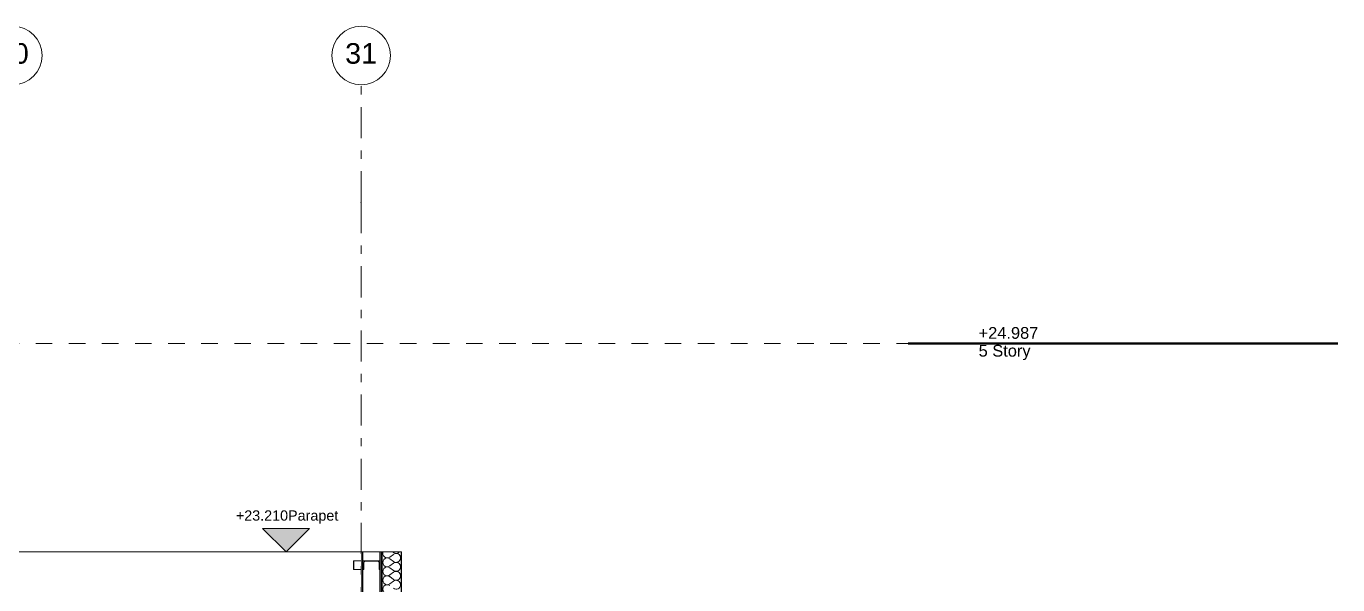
# Model space of a CAD drawing. Header units: millimetres. Extents: x -48147 to 1414029, y -496296 to 18123.
# Drawn here: x 1402847 to 1414029, y -473694 to -468932 of the extents above; entities that cross this region are included whole.
import ezdxf
from ezdxf.enums import TextEntityAlignment as Align

# ---------------------------------------------------------------- set-up
doc = ezdxf.new("R2010")
doc.units = ezdxf.units.MM
doc.header["$MEASUREMENT"] = 0
for name, pattern in [('Dashed', [2822.222233, 1411.111116, -1411.111116]), ('Double Dashed', [546.805537, 264.583325, -105.833328, 70.555556, -105.833328]), ('Wipeout_Contour', [1000, 0, -1000])]:
    doc.linetypes.add(name, pattern=pattern)
for name, color, linetype, lineweight, true_color in [('0_Pen_No__105', 7, 'Continuous', 15, 0xa6a6a6), ('0_Pen_No__25', 7, 'Continuous', 50, 0x2a2a2a), ('New_A-15-MG_Structural_Grid_Phase_2_Pen_No__222', 7, 'Continuous', 13, 0x65af33), ('New_A-25-M_Wall_Ext_Pen_No__107', 7, 'Continuous', 15, 0xa6a6a6)]:
    doc.layers.add(name, color=color, linetype=linetype, lineweight=lineweight, true_color=true_color)
for name, color, linetype, lineweight in [('0_Pen_No__6', 7, 'Continuous', 35), ('New_A-25-M_Wall_Ext_Pen_No__1', 7, 'Continuous', 13), ('New_A-25-M_Wall_Ext_Pen_No__87', 8, 'Continuous', 20), ('New_A-95-D_1_20_Pen_No__1', 7, 'Continuous', 13), ('S-280-M_STRUCT_FRAME.IFC Import_Pen_No__1', 7, 'Continuous', 13), ('S-280-M_STRUCT_FRAME.IFC Import_Pen_No__160', 5, 'Continuous', 200), ('S-280-M_STRUCT_FRAME.IFC Import_Pen_No__90', 8, 'Continuous', 20)]:
    doc.layers.add(name, color=color, linetype=linetype, lineweight=lineweight)
for name, color, linetype in [('New_A-15-MG_Structural_Grid_Phase_2', 7, 'Continuous'), ('New_A-25-M_Wall_Ext', 7, 'Continuous'), ('New_A-95-D_1_20', 7, 'Continuous'), ('S-280-M_STRUCT_FRAME.IFC Import', 7, 'Continuous')]:
    doc.layers.add(name, color=color, linetype=linetype)
doc.styles.add('GENERATED_STYLE_1', font='')
doc.styles.add('GENERATED_STYLE_2', font='')
doc.styles.get('GENERATED_STYLE_1').set_extended_font_data('Arial')
doc.styles.get('GENERATED_STYLE_2').set_extended_font_data('Swis721 BT')

# ---------------------------------------------------------------- blocks, each defined once
blk = doc.blocks.new('*X22', base_point=(1372879, -490837))
at = {"layer": 'New_A-25-M_Wall_Ext_Pen_No__107', "linetype": 'Continuous'}
for p, q in [((1405970, -473414), (1405978, -473420)), ((1405948, -473458), (1405978, -473435)), ((1405948, -473473), (1405978, -473496)), ((1405948, -473534), (1405978, -473511)), ((1405948, -473549), (1405978, -473572)), ((1405948, -473610), (1405978, -473587)), ((1405948, -473625), (1405978, -473648)), ((1405948, -473686), (1405978, -473663))]:
    blk.add_line(p, q, dxfattribs=at)
for centre, start, end in [((1405925, -473427), 158.9981, 306.8699), ((1406001, -473389), 233.1301, 320.0887), ((1405925, -473503), 53.1301, 306.8699), ((1406001, -473465), 0, 126.8699), ((1406001, -473465), 233.1301, 0), ((1406001, -473541), 0, 126.8699), ((1405925, -473580), 53.1301, 306.8699), ((1405925, -473656), 53.1301, 306.8699), ((1406001, -473541), 233.1301, 0), ((1406001, -473618), 0, 126.8699), ((1406001, -473618), 233.1301, 0), ((1405925, -473732), 53.1301, 306.8699), ((1406001, -473694), 0, 126.8699), ((1406001, -473694), 233.1301, 0)]:
    blk.add_arc(centre, 38.1, start, end, dxfattribs=at)
blk = doc.blocks.new('Section Elem_2_2', base_point=(1372879, -490837))
at = {"color": 254, "linetype": 'Wipeout_Contour', "lineweight": 0, "ltscale": 5945721.859562462}
blk.add_wipeout([(1406047, -490837), (1406047, -473414), (1406043, -473414), (1406043, -490837)], dxfattribs=at).dxf.layer = 'New_A-25-M_Wall_Ext'
at = {"layer": 'New_A-25-M_Wall_Ext_Pen_No__107', "linetype": 'Continuous'}
h = blk.add_hatch(dxfattribs=at)
h.set_pattern_fill('Plaster_0002', color=256, style=0, pattern_type=2)
h.set_pattern_definition([(0, (1372879, -490836.73), (0, 86.60254), [0, -50]), (0, (1372904, -490793.43), (0, 86.60254), [0, -50])])
h.paths.add_polyline_path([(1406047, -490837), (1406047, -473414), (1406043, -473414), (1406043, -490837)])
at = {"color": 254, "linetype": 'Wipeout_Contour', "lineweight": 0, "ltscale": 5945410.652466604}
blk.add_wipeout([(1406043, -473414), (1405883, -473414), (1405883, -490837), (1406043, -490837)], dxfattribs=at).dxf.layer = 'New_A-25-M_Wall_Ext'
at = {"layer": 'New_A-25-M_Wall_Ext_Pen_No__1', "linetype": 'Continuous'}
for p, q in [((1406043, -473414), (1406043, -490837)), ((1406047, -473414), (1406047, -490837))]:
    blk.add_line(p, q, dxfattribs=at)
at = {"layer": 'New_A-25-M_Wall_Ext'}
blk.add_blockref('*X22', (1372879, -490837), dxfattribs=at)
at = {"color": 254, "linetype": 'Wipeout_Contour', "lineweight": 0, "ltscale": 5945096.607675294}
blk.add_wipeout([(1405883, -473414), (1405877, -473414), (1405877, -490837), (1405883, -490837)], dxfattribs=at).dxf.layer = 'New_A-25-M_Wall_Ext'
at = {"layer": 'New_A-25-M_Wall_Ext_Pen_No__107', "linetype": 'Continuous', "lineweight": 0, "true_color": 0x535353}
blk.add_hatch(color=251, dxfattribs=at).paths.add_polyline_path([(1405865, -473414), (1405862, -473414), (1405862, -490837), (1405865, -490837)])
at = {"layer": 'New_A-25-M_Wall_Ext_Pen_No__107', "linetype": 'Continuous'}
blk.add_hatch(color=256, dxfattribs=at).paths.add_polyline_path([(1405877, -473414), (1405865, -473414), (1405865, -490837), (1405877, -490837)])
at = {"color": 254, "linetype": 'Wipeout_Contour', "lineweight": 0, "ltscale": 5944756.081160875}
blk.add_wipeout([(1405862, -473414), (1405718, -473414), (1405718, -490837), (1405862, -490837)], dxfattribs=at).dxf.layer = 'New_A-25-M_Wall_Ext'
at = {"layer": 'New_A-25-M_Wall_Ext_Pen_No__107', "linetype": 'Continuous'}
blk.add_hatch(color=256, dxfattribs=at).paths.add_polyline_path([(1405715, -473414), (1405702, -473414), (1405702, -490837), (1405715, -490837)])
at = {"layer": 'New_A-25-M_Wall_Ext_Pen_No__107', "linetype": 'Continuous', "lineweight": 0, "true_color": 0x535353}
blk.add_hatch(color=251, dxfattribs=at).paths.add_polyline_path([(1405718, -473414), (1405715, -473414), (1405715, -490837), (1405718, -490837)])
at = {"layer": 'New_A-25-M_Wall_Ext_Pen_No__1', "linetype": 'Continuous'}
for p, q in [((1405702, -473414), (1405702, -474617)), ((1405715, -473414), (1405715, -490837)), ((1405718, -473414), (1405718, -490837)), ((1405862, -473414), (1405862, -490837)), ((1405865, -473414), (1405865, -490837)), ((1405877, -473414), (1405877, -490837)), ((1405883, -473414), (1405883, -490837))]:
    blk.add_line(p, q, dxfattribs=at)
at = {"layer": 'New_A-25-M_Wall_Ext_Pen_No__1', "linetype": 'Continuous', "flags": 128}
blk.add_lwpolyline([(1406047, -473414), (1406043, -473414), (1405883, -473414), (1405877, -473414), (1405865, -473414), (1405862, -473414), (1405718, -473414), (1405715, -473414), (1405702, -473414)], dxfattribs=at)
blk = doc.blocks.new('Section Elem_3_2', base_point=(1372879, -490837))
at = {"color": 254, "linetype": 'Wipeout_Contour', "lineweight": 0, "ltscale": 44389821.0649334}
blk.add_wipeout([(1393889, -473537), (1395828, -473537), (1395828, -474603), (1396816, -474603), (1396816, -473850), (1396803, -473850), (1396803, -473775), (1399628, -473775), (1399628, -473850), (1399616, -473850), (1399616, -474603), (1403585, -474603), (1403585, -474573), (1403583, -474573), (1403583, -474500), (1403598, -474489), (1403598, -473697), (1404822, -473697), (1404822, -474489), (1404837, -474500), (1404837, -474573), (1404835, -474573), (1404835, -474603), (1405702, -474603), (1405702, -473564), (1405638, -473564), (1405638, -473489), (1405702, -473489), (1405702, -473414), (1393889, -473414)], dxfattribs=at).dxf.layer = 'New_A-25-M_Wall_Ext'
at = {"layer": 'New_A-25-M_Wall_Ext_Pen_No__87', "linetype": 'Continuous'}
blk.add_line((1405702, -473414), (1393889, -473414), dxfattribs=at)
blk = doc.blocks.new('Section Elem_588_2', base_point=(1372879, -490837))
at = {"layer": 'S-280-M_STRUCT_FRAME.IFC Import_Pen_No__160', "linetype": 'Continuous', "lineweight": 0, "true_color": 0x00007f}
blk.add_hatch(color=176, dxfattribs=at).paths.add_polyline_path([(1405865, -473489), (1405715, -473489), (1405715, -473564), (1405725, -473564), (1405725, -473506), (1405729, -473498), (1405737, -473494), (1405843, -473494), (1405852, -473498), (1405855, -473506), (1405855, -473564), (1405865, -473564)])
at = {"layer": 'S-280-M_STRUCT_FRAME.IFC Import_Pen_No__1', "linetype": 'Continuous'}
for p, q in [((1405715, -473489), (1405715, -473564)), ((1405865, -473489), (1405715, -473489)), ((1405865, -473489), (1405865, -473564)), ((1405725, -473564), (1405715, -473564)), ((1405865, -473564), (1405855, -473564))]:
    blk.add_line(p, q, dxfattribs=at)
at = {"layer": 'S-280-M_STRUCT_FRAME.IFC Import_Pen_No__1', "linetype": 'Continuous', "flags": 128}
for points in [[(1405729, -473498), (1405725, -473506), (1405725, -473564)], [(1405852, -473498), (1405843, -473494), (1405737, -473494), (1405729, -473498)], [(1405852, -473498), (1405855, -473506), (1405855, -473564)]]:
    blk.add_lwpolyline(points, dxfattribs=at)
blk = doc.blocks.new('Section Elem_589_2', base_point=(1372879, -490837))
at = {"color": 254, "linetype": 'Wipeout_Contour', "lineweight": 0, "ltscale": 5933024.290563871}
blk.add_wipeout([(1405638, -473564), (1405640, -473564), (1405640, -473489), (1405638, -473489)], dxfattribs=at).dxf.layer = 'S-280-M_STRUCT_FRAME.IFC Import'
at = {"layer": 'S-280-M_STRUCT_FRAME.IFC Import_Pen_No__90', "linetype": 'Continuous'}
for p, q in [((1405638, -473489), (1405638, -473564)), ((1405640, -473489), (1405638, -473489)), ((1405638, -473564), (1405640, -473564))]:
    blk.add_line(p, q, dxfattribs=at)
blk = doc.blocks.new('Section Elem_605_2', base_point=(1372879, -490837))
at = {"color": 254, "linetype": 'Wipeout_Contour', "lineweight": 0, "ltscale": 5933145.678846349}
blk.add_wipeout([(1405702, -473489), (1405640, -473489), (1405640, -473564), (1405702, -473564)], dxfattribs=at).dxf.layer = 'S-280-M_STRUCT_FRAME.IFC Import'
at = {"layer": 'S-280-M_STRUCT_FRAME.IFC Import_Pen_No__90', "linetype": 'Continuous'}
for p, q in [((1405640, -473489), (1405640, -473564)), ((1405640, -473489), (1405702, -473489)), ((1405640, -473564), (1405702, -473564))]:
    blk.add_line(p, q, dxfattribs=at)
blk = doc.blocks.new('Standard grid marker[7]_2', base_point=(1402733, -469432))
at = {"layer": 'New_A-15-MG_Structural_Grid_Phase_2_Pen_No__222', "linetype": 'Continuous'}
blk.add_circle((1402733, -469182), 250, dxfattribs=at)
at = {"layer": 'New_A-15-MG_Structural_Grid_Phase_2_Pen_No__222', "style": 'GENERATED_STYLE_2'}
for tag, p in [('AC_MarkerText_1_0', (1402733, -469164)), ('AC_MarkerText_1_1', (1402733, -495068))]:
    blk.add_attdef(tag, text='', height=175, rotation=360, dxfattribs=at).set_placement(p, align=Align.MIDDLE_CENTER)
blk = doc.blocks.new('Standard grid marker[8]_2', base_point=(1405702, -469432))
at = {"layer": 'New_A-15-MG_Structural_Grid_Phase_2_Pen_No__222', "linetype": 'Double Dashed'}
for q in [(1405702, -469432), (1405702, -493837)]:
    blk.add_line((1405702, -470432), q, dxfattribs=at)
at = {"layer": 'New_A-15-MG_Structural_Grid_Phase_2_Pen_No__222', "linetype": 'Continuous'}
blk.add_circle((1405702, -469182), 250, dxfattribs=at)
at = {"layer": 'New_A-15-MG_Structural_Grid_Phase_2_Pen_No__222', "linetype": 'Double Dashed'}
blk.add_point((1405702, -470432), dxfattribs=at)
blk.add_point((1405702, -470432), dxfattribs=at)
at = {"layer": 'New_A-15-MG_Structural_Grid_Phase_2_Pen_No__222', "style": 'GENERATED_STYLE_2'}
for tag, p in [('AC_MarkerText_1_0', (1405702, -469164)), ('AC_MarkerText_1_1', (1405702, -495068))]:
    blk.add_attdef(tag, text='', height=175, rotation=360, dxfattribs=at).set_placement(p, align=Align.MIDDLE_CENTER)
blk = doc.blocks.new('Dimension_4_2', base_point=(1405062, -473414))
at = {"layer": 'New_A-95-D_1_20', "linetype": 'Continuous', "lineweight": 0, "true_color": 0x000000}
blk.add_hatch(color=178, dxfattribs=at).paths.add_polyline_path([(1405062, -473414), (1405262, -473214), (1404862, -473214)])
at = {"layer": 'New_A-95-D_1_20_Pen_No__1', "linetype": 'Continuous'}
for p, q in [((1405062, -473414), (1404862, -473214)), ((1404862, -473214), (1405262, -473214)), ((1405262, -473214), (1405062, -473414)), ((1405062, -473414), (1404912, -473414)), ((1405062, -473414), (1405212, -473414))]:
    blk.add_line(p, q, dxfattribs=at)
at = {"layer": 'New_A-95-D_1_20_Pen_No__1', "insert": (1404634, -473174), "char_height": 87.5, "attachment_point": 7, "style": 'GENERATED_STYLE_1'}
blk.add_mtext('\\A1;{\\fArial|b0|i0|c0|p34;+23.210Parapet}', dxfattribs=at)
blk = doc.blocks.new('S-24 Building Section_STORY_MARKER', base_point=(1372879, -490837))
at = {"layer": '0_Pen_No__105', "linetype": 'Dashed', "ltscale": 0.1}
blk.add_line((1358055, -471637), (1410367, -471637), dxfattribs=at)
at = {"layer": '0_Pen_No__25', "linetype": 'Continuous'}
blk.add_line((1410367, -471637), (1410467, -471637), dxfattribs=at)
at = {"color": 254, "linetype": 'Wipeout_Contour', "lineweight": 0, "ltscale": 5955872.960849669}
blk.add_wipeout([(1414029, -471488), (1410567, -471488), (1410567, -471785), (1414029, -471785)], dxfattribs=at)
at = {"layer": '0_Pen_No__25', "linetype": 'Continuous'}
for p, q in [((1410467, -471637), (1410567, -471637)), ((1410767, -471637), (1410567, -471637)), ((1410767, -471637), (1410967, -471637)), ((1414029, -471637), (1410967, -471637))]:
    blk.add_line(p, q, dxfattribs=at)
at = {"layer": '0_Pen_No__6', "char_height": 100, "attachment_point": 1, "style": 'GENERATED_STYLE_2'}
for s, insert in [('\\A1;{\\fSwis721 BT|b0|i0|c0|p34;+24.987}', (1410967, -471497)), ('\\A1;{\\fSwis721 BT|b0|i0|c0|p34;5 Story}', (1410967, -471649))]:
    blk.add_mtext(s, dxfattribs=dict(at, insert=insert))

msp = doc.modelspace()

# ---------------------------------------------------------------- block references
at = {"layer": 'New_A-25-M_Wall_Ext'}
msp.add_blockref('Section Elem_2_2', (1372879, -490836.7), dxfattribs=at)

# ---------------------------------------------------------------- next in the draw order: block references
msp.add_blockref('Section Elem_3_2', (1372879, -490836.7), dxfattribs=at)

# ---------------------------------------------------------------- next in the draw order: block references
at = {"layer": 'New_A-15-MG_Structural_Grid_Phase_2', "color": 8, "linetype": 'Continuous', "lineweight": 15}
ref = msp.add_blockref('Standard grid marker[7]_2', (1402733.1, -469432.1), dxfattribs=at)
ref.add_attrib('AC_MarkerText_1', '30', dxfattribs={"layer": 'New_A-15-MG_Structural_Grid_Phase_2_Pen_No__222', "color": 85, "true_color": 0x65af33, "height": 175, "rotation": 360, "style": 'GENERATED_STYLE_2'}).set_placement((1402733.1, -469163.9), align=Align.MIDDLE_CENTER)
at = {"layer": 'New_A-95-D_1_20', "linetype": 'Continuous'}
msp.add_blockref('Dimension_4_2', (1405062.4, -473413.6), dxfattribs=at)
at = {"layer": 'S-280-M_STRUCT_FRAME.IFC Import'}
for name in ['Section Elem_589_2', 'Section Elem_588_2']:
    msp.add_blockref(name, (1372879, -490836.7), dxfattribs=at)

# ---------------------------------------------------------------- next in the draw order: block references
msp.add_blockref('Section Elem_605_2', (1372879, -490836.7), dxfattribs=at)

# ---------------------------------------------------------------- next in the draw order: block references
at = {"layer": 'New_A-15-MG_Structural_Grid_Phase_2', "color": 8, "linetype": 'Continuous', "lineweight": 15}
ref = msp.add_blockref('Standard grid marker[8]_2', (1405702.4, -469432.1), dxfattribs=at)
ref.add_attrib('AC_MarkerText_1', '31', dxfattribs={"layer": 'New_A-15-MG_Structural_Grid_Phase_2_Pen_No__222', "color": 85, "true_color": 0x65af33, "height": 175, "rotation": 360, "style": 'GENERATED_STYLE_2'}).set_placement((1405702.4, -469163.9), align=Align.MIDDLE_CENTER)

# ---------------------------------------------------------------- next in the draw order: block references
at = {"linetype": 'Continuous', "lineweight": 0}
msp.add_blockref('S-24 Building Section_STORY_MARKER', (1372879, -490836.7), dxfattribs=at)

doc.saveas('drawing.dxf')
